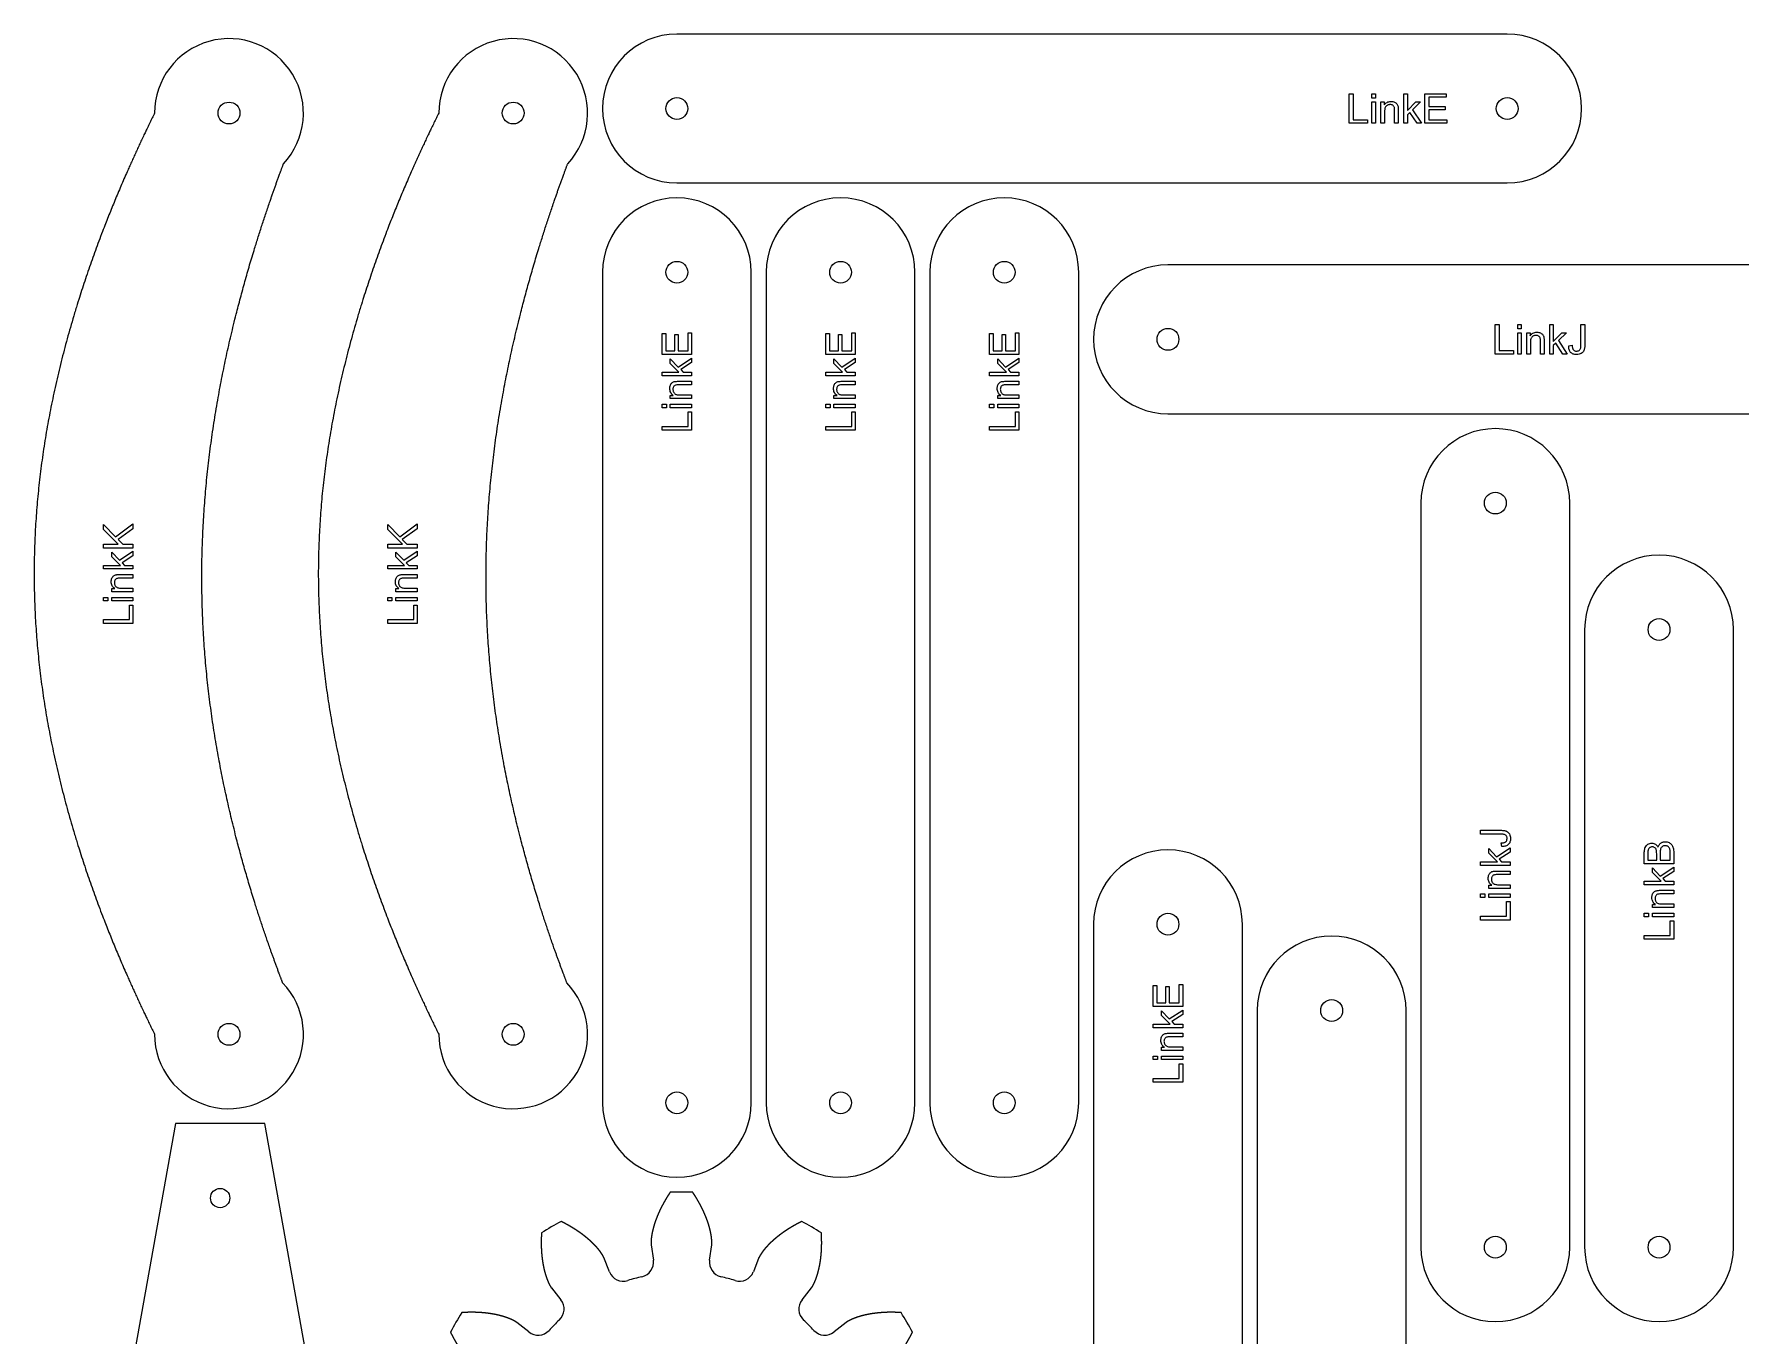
# Model space of a CAD drawing. Header units: millimetres. Extents: x 18 to 1165, y 18 to 1178.
# Drawn here: x 18 to 706, y 607 to 1132 of the extents above; entities that cross this region are included whole.
import ezdxf

# ---------------------------------------------------------------- set-up
doc = ezdxf.new("R2010")
doc.units = ezdxf.units.MM
doc.layers.add('cut', color=5, linetype='Continuous', true_color=0x0000ff)
doc.layers.add('line engraving', color=1, linetype='Continuous', true_color=0xff0000)

msp = doc.modelspace()

# ---------------------------------------------------------------- linework, layer by layer
at = {"layer": 'cut', "color": 5, "true_color": 0x0000ff}
for p, q in [((266.78, 644.09), (267.67, 638)), ((290.33, 638), (291.22, 644.09)), ((250.01, 633.27), (247.74, 638.99)), ((310.26, 638.99), (307.99, 633.27)), ((226.58, 626.77), (230.39, 621.94)), ((327.61, 621.94), (331.42, 626.77)), ((217.47, 609.01), (212.64, 612.83)), ((345.36, 612.83), (340.53, 609.01))]:
    msp.add_line(p, q, dxfattribs=at)
for points in [[(611.97, 1132.21), (277.17, 1132.21, 1), (277.17, 1072.21), (611.97, 1072.21, 1)], [(247.17, 1036.21), (247.17, 701.41, 1), (307.17, 701.41), (307.17, 1036.21, 1)], [(313.17, 1036.21), (313.17, 701.41, 1), (373.17, 701.41), (373.17, 1036.21, 1)], [(379.17, 1036.21), (379.17, 701.41, 1), (439.17, 701.41), (439.17, 1036.21, 1)], [(475.17, 979.17), (775.17, 979.17, 1), (775.17, 1039.17), (475.17, 1039.17, 1)], [(577.17, 943.17), (577.17, 643.17, 1), (637.17, 643.17), (637.17, 943.17, 1)], [(703.17, 892.17, 1), (643.17, 892.17), (643.17, 643.17, 1), (703.17, 643.17)], [(445.17, 773.38), (445.17, 438.58, 1), (505.17, 438.58), (505.17, 773.38, 1)], [(511.17, 738.58), (511.17, 438.58, 1), (571.17, 438.58), (571.17, 738.58, 1)]]:
    msp.add_lwpolyline(points, format="xyb", close=True, dxfattribs=at)
msp.add_lwpolyline([(167.36, 378.79), (111, 693), (75, 693), (18.64, 378.79)], dxfattribs=at)
for centre, radius in [((96.58, 1100.4), 4.4), ((211.17, 1100.4), 4.4), ((277.17, 1102.21), 4.4), ((611.97, 1102.21), 4.4), ((277.17, 1036.21), 4.4), ((343.17, 1036.21), 4.4), ((409.17, 1036.21), 4.4), ((475.17, 1009.17), 4.4), ((607.17, 943.17), 4.4), ((673.17, 892.17), 4.4), ((475.17, 773.38), 4.4), ((541.17, 738.58), 4.4), ((96.58, 729), 4.4), ((211.17, 729), 4.4), ((277.17, 701.41), 4.4), ((343.17, 701.41), 4.4), ((409.17, 701.41), 4.4), ((93, 663), 3.9), ((607.17, 643.17), 4.4), ((673.17, 643.17), 4.4)]:
    msp.add_circle(centre, radius, dxfattribs=at)
for centre, radius, start, end in [((96.58, 1100.4), 30, -42.93898, 180), ((211.17, 1100.4), 30, -42.93898, 180), ((96.58, 729), 30, -180, 43.88874), ((211.17, 729), 30, -180, 43.88874), ((279, 560.41), 105, 87.50669, 92.49331), ((279, 560.41), 105, 117.50669, 122.49331), ((279, 560.41), 105, 57.50669, 62.49331), ((255.59, 635.48), 6, -158.30621, -72.68168), ((261.73, 637.13), 6, -77.31832, 8.30621), ((296.27, 637.13), 6, 171.69379, -102.68168), ((302.41, 635.48), 6, -107.31832, -21.69379), ((279, 560.41), 72.64, 102.68168, 107.31832), ((279, 560.41), 72.64, 72.68168, 77.31832), ((225.68, 618.22), 6, -47.31832, 38.30621), ((332.32, 618.22), 6, 141.69379, -132.68168), ((279, 560.41), 105, 147.50669, 152.49331), ((279, 560.41), 72.64, 132.68168, 137.31832), ((279, 560.41), 72.64, 42.68168, 47.31832), ((279, 560.41), 105, 27.50669, 32.49331), ((221.19, 613.72), 6, -128.30621, -42.68168), ((336.81, 613.72), 6, -137.31832, -51.69379)]:
    msp.add_arc(centre, radius, start, end, dxfattribs=at)
for points in [[(66.58, 1100.4), (62.9, 1092.97), (55.85, 1078.12), (46.24, 1055.83), (35.4, 1026.12), (25.33, 988.98), (19.07, 951.84), (16.93, 914.7), (19.07, 877.56), (25.33, 840.42), (35.4, 803.28), (46.24, 773.57), (55.85, 751.29), (62.9, 736.43), (66.58, 729)], [(181.17, 1100.4), (177.48, 1092.97), (170.43, 1078.12), (160.83, 1055.83), (149.98, 1026.12), (139.92, 988.98), (133.66, 951.84), (131.52, 914.7), (133.66, 877.56), (139.92, 840.42), (149.98, 803.28), (160.83, 773.57), (170.43, 751.29), (177.48, 736.43), (181.17, 729)], [(274.43, 665.31), (274.39, 665.25), (274.32, 665.13), (274.2, 664.96), (274.05, 664.72), (273.86, 664.43), (273.67, 664.14), (273.48, 663.84), (273.3, 663.55), (273.11, 663.26), (272.93, 662.96), (272.76, 662.66), (272.58, 662.37), (272.41, 662.07), (272.24, 661.77), (272.07, 661.48), (271.9, 661.18), (271.73, 660.88), (271.57, 660.58), (271.41, 660.28), (271.25, 659.98), (271.1, 659.68), (270.94, 659.38), (270.79, 659.08), (270.64, 658.78), (270.49, 658.48), (270.35, 658.17), (270.2, 657.87), (270.06, 657.57), (269.93, 657.27), (269.79, 656.96), (269.66, 656.66), (269.53, 656.35), (269.4, 656.05), (269.27, 655.74), (269.15, 655.44), (269.03, 655.13), (268.91, 654.83), (268.79, 654.52), (268.68, 654.22), (268.57, 653.91), (268.46, 653.6), (268.36, 653.3), (268.25, 652.99), (268.15, 652.68), (268.06, 652.38), (267.96, 652.07), (267.87, 651.76), (267.78, 651.45), (267.7, 651.15), (267.62, 650.84), (267.54, 650.53), (267.46, 650.22), (267.39, 649.91), (267.32, 649.61), (267.25, 649.3), (267.19, 648.99), (267.13, 648.68), (267.07, 648.37), (267.02, 648.07), (266.97, 647.76), (266.92, 647.45), (266.89, 647.14), (266.85, 646.84), (266.82, 646.53), (266.8, 646.22), (266.77, 645.92), (266.75, 645.61), (266.74, 645.3), (266.73, 645), (266.73, 644.69), (266.74, 644.45), (266.76, 644.27), (266.77, 644.15), (266.78, 644.09)], [(291.22, 644.09), (291.23, 644.15), (291.24, 644.27), (291.26, 644.45), (291.27, 644.69), (291.27, 645), (291.26, 645.3), (291.25, 645.61), (291.23, 645.92), (291.2, 646.22), (291.18, 646.53), (291.15, 646.84), (291.11, 647.14), (291.08, 647.45), (291.03, 647.76), (290.98, 648.07), (290.93, 648.37), (290.87, 648.68), (290.81, 648.99), (290.75, 649.3), (290.68, 649.61), (290.61, 649.91), (290.54, 650.22), (290.46, 650.53), (290.38, 650.84), (290.3, 651.15), (290.22, 651.45), (290.13, 651.76), (290.04, 652.07), (289.94, 652.38), (289.85, 652.68), (289.75, 652.99), (289.64, 653.3), (289.54, 653.6), (289.43, 653.91), (289.32, 654.22), (289.21, 654.52), (289.09, 654.83), (288.97, 655.13), (288.85, 655.44), (288.73, 655.74), (288.6, 656.05), (288.47, 656.35), (288.34, 656.66), (288.21, 656.96), (288.07, 657.27), (287.94, 657.57), (287.8, 657.87), (287.65, 658.17), (287.51, 658.48), (287.36, 658.78), (287.21, 659.08), (287.06, 659.38), (286.9, 659.68), (286.75, 659.98), (286.59, 660.28), (286.43, 660.58), (286.27, 660.88), (286.1, 661.18), (285.93, 661.48), (285.76, 661.77), (285.59, 662.07), (285.42, 662.37), (285.24, 662.66), (285.07, 662.96), (284.89, 663.26), (284.7, 663.55), (284.52, 663.84), (284.33, 664.14), (284.14, 664.43), (283.95, 664.72), (283.8, 664.96), (283.68, 665.13), (283.61, 665.25), (283.57, 665.31)], [(222.59, 648.97), (222.59, 648.9), (222.58, 648.76), (222.57, 648.55), (222.55, 648.27), (222.53, 647.92), (222.52, 647.57), (222.5, 647.23), (222.49, 646.88), (222.48, 646.53), (222.47, 646.19), (222.46, 645.84), (222.46, 645.5), (222.46, 645.15), (222.46, 644.81), (222.46, 644.47), (222.46, 644.13), (222.47, 643.79), (222.48, 643.45), (222.49, 643.11), (222.5, 642.77), (222.52, 642.43), (222.53, 642.09), (222.55, 641.75), (222.57, 641.42), (222.6, 641.08), (222.62, 640.75), (222.65, 640.42), (222.68, 640.08), (222.71, 639.75), (222.75, 639.42), (222.78, 639.09), (222.82, 638.76), (222.86, 638.43), (222.91, 638.11), (222.95, 637.78), (223, 637.46), (223.05, 637.13), (223.1, 636.81), (223.16, 636.49), (223.21, 636.17), (223.27, 635.85), (223.34, 635.53), (223.4, 635.21), (223.47, 634.9), (223.54, 634.58), (223.61, 634.27), (223.69, 633.96), (223.76, 633.65), (223.84, 633.34), (223.92, 633.03), (224.01, 632.72), (224.1, 632.42), (224.19, 632.12), (224.28, 631.81), (224.38, 631.51), (224.48, 631.22), (224.58, 630.92), (224.69, 630.62), (224.79, 630.33), (224.9, 630.04), (225.02, 629.75), (225.14, 629.46), (225.26, 629.18), (225.39, 628.9), (225.52, 628.62), (225.66, 628.35), (225.79, 628.07), (225.93, 627.8), (226.07, 627.53), (226.23, 627.27), (226.36, 627.06), (226.47, 626.91), (226.54, 626.82), (226.58, 626.77)], [(247.74, 638.99), (247.72, 639.04), (247.67, 639.16), (247.59, 639.32), (247.48, 639.54), (247.33, 639.8), (247.17, 640.06), (247, 640.32), (246.83, 640.57), (246.66, 640.83), (246.48, 641.08), (246.31, 641.33), (246.12, 641.58), (245.94, 641.83), (245.74, 642.07), (245.55, 642.31), (245.35, 642.55), (245.14, 642.79), (244.94, 643.03), (244.73, 643.26), (244.52, 643.5), (244.3, 643.73), (244.09, 643.96), (243.87, 644.19), (243.64, 644.41), (243.42, 644.64), (243.19, 644.86), (242.96, 645.09), (242.73, 645.31), (242.49, 645.53), (242.25, 645.74), (242.01, 645.96), (241.77, 646.17), (241.53, 646.39), (241.28, 646.6), (241.03, 646.81), (240.78, 647.02), (240.53, 647.22), (240.27, 647.43), (240.01, 647.63), (239.75, 647.84), (239.49, 648.04), (239.23, 648.24), (238.96, 648.43), (238.7, 648.63), (238.43, 648.83), (238.16, 649.02), (237.88, 649.21), (237.61, 649.4), (237.33, 649.59), (237.05, 649.78), (236.77, 649.97), (236.49, 650.15), (236.21, 650.33), (235.92, 650.52), (235.63, 650.7), (235.35, 650.87), (235.06, 651.05), (234.76, 651.23), (234.47, 651.4), (234.17, 651.58), (233.88, 651.75), (233.58, 651.92), (233.28, 652.09), (232.98, 652.25), (232.67, 652.42), (232.37, 652.58), (232.06, 652.75), (231.75, 652.91), (231.44, 653.07), (231.13, 653.22), (230.88, 653.35), (230.69, 653.44), (230.57, 653.5), (230.51, 653.54)], [(327.49, 653.54), (327.43, 653.5), (327.31, 653.44), (327.12, 653.35), (326.87, 653.22), (326.56, 653.07), (326.25, 652.91), (325.94, 652.75), (325.63, 652.58), (325.33, 652.42), (325.02, 652.25), (324.72, 652.09), (324.42, 651.92), (324.12, 651.75), (323.83, 651.58), (323.53, 651.4), (323.24, 651.23), (322.94, 651.05), (322.65, 650.87), (322.37, 650.7), (322.08, 650.52), (321.79, 650.33), (321.51, 650.15), (321.23, 649.97), (320.95, 649.78), (320.67, 649.59), (320.39, 649.4), (320.12, 649.21), (319.84, 649.02), (319.57, 648.83), (319.3, 648.63), (319.04, 648.43), (318.77, 648.24), (318.51, 648.04), (318.25, 647.84), (317.99, 647.63), (317.73, 647.43), (317.47, 647.22), (317.22, 647.02), (316.97, 646.81), (316.72, 646.6), (316.47, 646.39), (316.23, 646.17), (315.99, 645.96), (315.75, 645.74), (315.51, 645.53), (315.27, 645.31), (315.04, 645.09), (314.81, 644.86), (314.58, 644.64), (314.36, 644.41), (314.13, 644.19), (313.91, 643.96), (313.7, 643.73), (313.48, 643.5), (313.27, 643.26), (313.06, 643.03), (312.86, 642.79), (312.65, 642.55), (312.45, 642.31), (312.26, 642.07), (312.06, 641.83), (311.88, 641.58), (311.69, 641.33), (311.52, 641.08), (311.34, 640.83), (311.17, 640.57), (311, 640.32), (310.83, 640.06), (310.67, 639.8), (310.52, 639.54), (310.41, 639.32), (310.33, 639.16), (310.28, 639.04), (310.26, 638.99)], [(331.42, 626.77), (331.46, 626.82), (331.53, 626.91), (331.64, 627.06), (331.77, 627.27), (331.93, 627.53), (332.07, 627.8), (332.21, 628.07), (332.34, 628.35), (332.48, 628.62), (332.61, 628.9), (332.74, 629.18), (332.86, 629.46), (332.98, 629.75), (333.1, 630.04), (333.21, 630.33), (333.31, 630.62), (333.42, 630.92), (333.52, 631.22), (333.62, 631.51), (333.72, 631.81), (333.81, 632.12), (333.9, 632.42), (333.99, 632.72), (334.08, 633.03), (334.16, 633.34), (334.24, 633.65), (334.31, 633.96), (334.39, 634.27), (334.46, 634.58), (334.53, 634.9), (334.6, 635.21), (334.66, 635.53), (334.73, 635.85), (334.79, 636.17), (334.84, 636.49), (334.9, 636.81), (334.95, 637.13), (335, 637.46), (335.05, 637.78), (335.09, 638.11), (335.14, 638.43), (335.18, 638.76), (335.22, 639.09), (335.25, 639.42), (335.29, 639.75), (335.32, 640.08), (335.35, 640.42), (335.38, 640.75), (335.4, 641.08), (335.43, 641.42), (335.45, 641.75), (335.47, 642.09), (335.48, 642.43), (335.5, 642.77), (335.51, 643.11), (335.52, 643.45), (335.53, 643.79), (335.54, 644.13), (335.54, 644.47), (335.54, 644.81), (335.54, 645.15), (335.54, 645.5), (335.54, 645.84), (335.53, 646.19), (335.52, 646.53), (335.51, 646.88), (335.5, 647.23), (335.48, 647.57), (335.47, 647.92), (335.45, 648.27), (335.43, 648.55), (335.42, 648.76), (335.41, 648.9), (335.41, 648.97)], [(212.64, 612.83), (212.59, 612.87), (212.49, 612.94), (212.34, 613.05), (212.14, 613.18), (211.88, 613.33), (211.61, 613.47), (211.33, 613.61), (211.06, 613.75), (210.78, 613.88), (210.5, 614.01), (210.22, 614.14), (209.94, 614.27), (209.65, 614.39), (209.37, 614.5), (209.07, 614.61), (208.78, 614.72), (208.49, 614.82), (208.19, 614.93), (207.89, 615.03), (207.59, 615.12), (207.29, 615.22), (206.99, 615.31), (206.68, 615.4), (206.38, 615.48), (206.07, 615.56), (205.76, 615.64), (205.45, 615.72), (205.14, 615.79), (204.82, 615.87), (204.51, 615.94), (204.19, 616), (203.87, 616.07), (203.56, 616.13), (203.24, 616.19), (202.92, 616.25), (202.59, 616.3), (202.27, 616.36), (201.95, 616.41), (201.62, 616.45), (201.3, 616.5), (200.97, 616.54), (200.64, 616.58), (200.31, 616.62), (199.98, 616.66), (199.65, 616.69), (199.32, 616.73), (198.99, 616.76), (198.66, 616.78), (198.32, 616.81), (197.99, 616.83), (197.65, 616.85), (197.31, 616.87), (196.98, 616.89), (196.64, 616.9), (196.3, 616.92), (195.96, 616.93), (195.62, 616.94), (195.28, 616.94), (194.94, 616.95), (194.59, 616.95), (194.25, 616.95), (193.91, 616.95), (193.56, 616.94), (193.22, 616.94), (192.87, 616.93), (192.53, 616.92), (192.18, 616.9), (191.83, 616.89), (191.48, 616.87), (191.14, 616.85), (190.86, 616.84), (190.65, 616.83), (190.51, 616.82), (190.44, 616.81)], [(367.56, 616.81), (367.49, 616.82), (367.35, 616.83), (367.14, 616.84), (366.86, 616.85), (366.52, 616.87), (366.17, 616.89), (365.82, 616.9), (365.47, 616.92), (365.13, 616.93), (364.78, 616.94), (364.44, 616.94), (364.09, 616.95), (363.75, 616.95), (363.41, 616.95), (363.06, 616.95), (362.72, 616.94), (362.38, 616.94), (362.04, 616.93), (361.7, 616.92), (361.36, 616.9), (361.02, 616.89), (360.69, 616.87), (360.35, 616.85), (360.01, 616.83), (359.68, 616.81), (359.34, 616.78), (359.01, 616.76), (358.68, 616.73), (358.35, 616.69), (358.02, 616.66), (357.69, 616.62), (357.36, 616.58), (357.03, 616.54), (356.7, 616.5), (356.38, 616.45), (356.05, 616.41), (355.73, 616.36), (355.41, 616.3), (355.08, 616.25), (354.76, 616.19), (354.44, 616.13), (354.13, 616.07), (353.81, 616), (353.49, 615.94), (353.18, 615.87), (352.86, 615.79), (352.55, 615.72), (352.24, 615.64), (351.93, 615.56), (351.62, 615.48), (351.32, 615.4), (351.01, 615.31), (350.71, 615.22), (350.41, 615.12), (350.11, 615.03), (349.81, 614.93), (349.51, 614.82), (349.22, 614.72), (348.93, 614.61), (348.63, 614.5), (348.35, 614.39), (348.06, 614.27), (347.78, 614.14), (347.5, 614.01), (347.22, 613.88), (346.94, 613.75), (346.67, 613.61), (346.39, 613.47), (346.12, 613.33), (345.86, 613.18), (345.66, 613.05), (345.51, 612.94), (345.41, 612.87), (345.36, 612.83)], [(185.87, 608.9), (185.9, 608.84), (185.96, 608.71), (186.06, 608.52), (186.18, 608.27), (186.34, 607.96), (186.5, 607.65), (186.66, 607.34), (186.82, 607.04), (186.99, 606.73), (187.15, 606.43), (187.32, 606.13), (187.49, 605.83), (187.66, 605.53), (187.83, 605.23), (188, 604.94), (188.18, 604.64), (188.35, 604.35), (188.53, 604.06), (188.71, 603.77), (188.89, 603.48), (189.07, 603.2), (189.25, 602.91), (189.44, 602.63), (189.63, 602.35), (189.81, 602.07), (190, 601.8), (190.19, 601.52), (190.39, 601.25), (190.58, 600.98), (190.77, 600.71), (190.97, 600.44), (191.17, 600.18), (191.37, 599.91), (191.57, 599.65), (191.77, 599.39), (191.98, 599.13), (192.18, 598.88), (192.39, 598.63), (192.6, 598.37), (192.81, 598.13), (193.02, 597.88), (193.23, 597.63), (193.45, 597.39), (193.66, 597.15), (193.88, 596.91), (194.1, 596.68), (194.32, 596.45), (194.54, 596.22), (194.77, 595.99), (194.99, 595.76), (195.22, 595.54), (195.45, 595.32), (195.68, 595.1), (195.91, 594.89), (196.14, 594.68), (196.38, 594.47), (196.61, 594.26), (196.85, 594.06), (197.09, 593.86), (197.33, 593.66), (197.58, 593.47), (197.83, 593.28), (198.07, 593.1), (198.33, 592.92), (198.58, 592.75), (198.83, 592.57), (199.09, 592.4), (199.34, 592.23), (199.6, 592.07), (199.87, 591.92), (200.08, 591.81), (200.25, 591.74), (200.36, 591.69), (200.42, 591.67)], [(357.58, 591.67), (357.64, 591.69), (357.75, 591.74), (357.92, 591.81), (358.13, 591.92), (358.4, 592.07), (358.66, 592.23), (358.91, 592.4), (359.17, 592.57), (359.42, 592.75), (359.67, 592.92), (359.93, 593.1), (360.17, 593.28), (360.42, 593.47), (360.67, 593.66), (360.91, 593.86), (361.15, 594.06), (361.39, 594.26), (361.62, 594.47), (361.86, 594.68), (362.09, 594.89), (362.32, 595.1), (362.55, 595.32), (362.78, 595.54), (363.01, 595.76), (363.23, 595.99), (363.46, 596.22), (363.68, 596.45), (363.9, 596.68), (364.12, 596.91), (364.34, 597.15), (364.55, 597.39), (364.77, 597.63), (364.98, 597.88), (365.19, 598.13), (365.4, 598.37), (365.61, 598.63), (365.82, 598.88), (366.02, 599.13), (366.23, 599.39), (366.43, 599.65), (366.63, 599.91), (366.83, 600.18), (367.03, 600.44), (367.23, 600.71), (367.42, 600.98), (367.61, 601.25), (367.81, 601.52), (368, 601.8), (368.19, 602.07), (368.37, 602.35), (368.56, 602.63), (368.75, 602.91), (368.93, 603.2), (369.11, 603.48), (369.29, 603.77), (369.47, 604.06), (369.65, 604.35), (369.82, 604.64), (370, 604.94), (370.17, 605.23), (370.34, 605.53), (370.51, 605.83), (370.68, 606.13), (370.85, 606.43), (371.01, 606.73), (371.18, 607.04), (371.34, 607.34), (371.5, 607.65), (371.66, 607.96), (371.82, 608.27), (371.94, 608.52), (372.04, 608.71), (372.1, 608.84), (372.13, 608.9)]]:
    msp.add_open_spline(points, degree=5, dxfattribs=at)
for points in [[(118.2, 749.8), (116.99, 752.99), (113.06, 763.52), (106.86, 781.42), (99.29, 806.71), (91.76, 839.42), (86.5, 876.41), (84.71, 913.5), (86.54, 950.69), (91.83, 987.99), (99.4, 1021.3), (107.02, 1047.19), (113.27, 1065.61), (117.27, 1076.54), (118.55, 1079.97)], [(232.79, 749.8), (231.57, 752.99), (227.64, 763.52), (221.44, 781.42), (213.87, 806.71), (206.35, 839.42), (201.08, 876.41), (199.3, 913.5), (201.12, 950.69), (206.41, 987.99), (213.98, 1021.3), (221.6, 1047.19), (227.85, 1065.61), (231.85, 1076.54), (233.13, 1079.97)]]:
    msp.add_open_spline(points, degree=5, knots=[-0.9433543, -0.9433543, -0.9433543, -0.9433543, -0.9433543, -0.9433543, -0.9, -0.8, -0.7, -0.6, -0.5, -0.4, -0.3, -0.2, -0.1, -0.0544049, -0.0544049, -0.0544049, -0.0544049, -0.0544049, -0.0544049], dxfattribs=at)
at = {"layer": 'line engraving', "color": 1, "true_color": 0xff0000}
for points in [[(548.27, 1096.28), (548.27, 1108.13), (549.84, 1108.13), (549.84, 1097.68), (555.68, 1097.68), (555.68, 1096.28), (548.27, 1096.28)], [(557.37, 1106.46), (557.37, 1108.13), (558.83, 1108.13), (558.83, 1106.46), (557.37, 1106.46)], [(570.27, 1096.28), (570.27, 1108.13), (571.72, 1108.13), (571.72, 1101.37), (575.17, 1104.87), (577.06, 1104.87), (573.77, 1101.68), (577.39, 1096.28), (575.59, 1096.28), (572.75, 1100.67), (571.72, 1099.68), (571.72, 1096.28), (570.27, 1096.28)], [(578.76, 1096.28), (578.76, 1108.13), (587.34, 1108.13), (587.34, 1106.74), (580.33, 1106.74), (580.33, 1103.1), (586.89, 1103.1), (586.89, 1101.71), (580.33, 1101.71), (580.33, 1097.68), (587.61, 1097.68), (587.61, 1096.28), (578.76, 1096.28)], [(557.37, 1096.28), (557.37, 1104.87), (558.83, 1104.87), (558.83, 1096.28), (557.37, 1096.28)], [(561.05, 1096.28), (561.05, 1104.87), (562.36, 1104.87), (562.36, 1103.65), (562.61, 1103.98), (562.88, 1104.26), (563.19, 1104.51), (563.51, 1104.71), (563.87, 1104.86), (564.25, 1104.97), (564.66, 1105.04), (565.09, 1105.06), (565.47, 1105.04), (565.84, 1104.99), (566.19, 1104.9), (566.52, 1104.78), (566.82, 1104.63), (567.09, 1104.46), (567.31, 1104.27), (567.49, 1104.05), (567.64, 1103.81), (567.77, 1103.55), (567.87, 1103.27), (567.95, 1102.97), (567.98, 1102.73), (568.01, 1102.42), (568.02, 1102.03), (568.03, 1101.56), (568.03, 1096.28), (566.57, 1096.28), (566.57, 1101.5), (566.56, 1101.92), (566.53, 1102.28), (566.48, 1102.58), (566.4, 1102.83), (566.3, 1103.04), (566.17, 1103.23), (566, 1103.39), (565.8, 1103.54), (565.57, 1103.65), (565.33, 1103.73), (565.07, 1103.78), (564.78, 1103.8), (564.56, 1103.79), (564.33, 1103.76), (564.12, 1103.72), (563.92, 1103.65), (563.72, 1103.57), (563.53, 1103.47), (563.35, 1103.35), (563.18, 1103.21), (563.02, 1103.04), (562.88, 1102.85), (562.77, 1102.62), (562.67, 1102.35), (562.6, 1102.06), (562.55, 1101.73), (562.51, 1101.36), (562.5, 1100.97), (562.5, 1096.28), (561.05, 1096.28)], [(283.1, 1003), (271.24, 1003), (271.24, 1011.58), (272.64, 1011.58), (272.64, 1004.57), (276.27, 1004.57), (276.27, 1011.13), (277.66, 1011.13), (277.66, 1004.57), (281.7, 1004.57), (281.7, 1011.85), (283.1, 1011.85), (283.1, 1003)], [(349.1, 1003), (337.24, 1003), (337.24, 1011.58), (338.64, 1011.58), (338.64, 1004.57), (342.27, 1004.57), (342.27, 1011.13), (343.66, 1011.13), (343.66, 1004.57), (347.7, 1004.57), (347.7, 1011.85), (349.1, 1011.85), (349.1, 1003)], [(415.1, 1003), (403.24, 1003), (403.24, 1011.58), (404.64, 1011.58), (404.64, 1004.57), (408.27, 1004.57), (408.27, 1011.13), (409.66, 1011.13), (409.66, 1004.57), (413.7, 1004.57), (413.7, 1011.85), (415.1, 1011.85), (415.1, 1003)], [(607.08, 1003.24), (607.08, 1015.1), (608.65, 1015.1), (608.65, 1004.64), (614.49, 1004.64), (614.49, 1003.24), (607.08, 1003.24)], [(616.18, 1013.42), (616.18, 1015.1), (617.64, 1015.1), (617.64, 1013.42), (616.18, 1013.42)], [(616.18, 1003.24), (616.18, 1011.83), (617.64, 1011.83), (617.64, 1003.24), (616.18, 1003.24)], [(619.85, 1003.24), (619.85, 1011.83), (621.16, 1011.83), (621.16, 1010.61), (621.41, 1010.94), (621.69, 1011.23), (621.99, 1011.47), (622.32, 1011.67), (622.68, 1011.82), (623.06, 1011.94), (623.46, 1012), (623.9, 1012.02), (624.28, 1012.01), (624.64, 1011.95), (624.99, 1011.87), (625.33, 1011.74), (625.63, 1011.59), (625.9, 1011.42), (626.12, 1011.23), (626.3, 1011.01), (626.45, 1010.78), (626.58, 1010.52), (626.68, 1010.24), (626.75, 1009.94), (626.79, 1009.7), (626.81, 1009.38), (626.83, 1008.99), (626.83, 1008.52), (626.83, 1003.24), (625.38, 1003.24), (625.38, 1008.46), (625.37, 1008.88), (625.34, 1009.24), (625.28, 1009.55), (625.21, 1009.79), (625.11, 1010), (624.97, 1010.19), (624.81, 1010.36), (624.61, 1010.5), (624.38, 1010.61), (624.14, 1010.7), (623.87, 1010.75), (623.59, 1010.76), (623.36, 1010.75), (623.14, 1010.72), (622.93, 1010.68), (622.72, 1010.61), (622.53, 1010.53), (622.34, 1010.43), (622.16, 1010.31), (621.98, 1010.17), (621.83, 1010.01), (621.69, 1009.81), (621.57, 1009.58), (621.48, 1009.32), (621.4, 1009.02), (621.35, 1008.69), (621.32, 1008.33), (621.31, 1007.93), (621.31, 1003.24), (619.85, 1003.24)], [(629.08, 1003.24), (629.08, 1015.1), (630.53, 1015.1), (630.53, 1008.33), (633.98, 1011.83), (635.86, 1011.83), (632.58, 1008.64), (636.19, 1003.24), (634.4, 1003.24), (631.56, 1007.63), (630.53, 1006.64), (630.53, 1003.24), (629.08, 1003.24)], [(636.74, 1006.6), (638.15, 1006.8), (638.17, 1006.47), (638.2, 1006.17), (638.25, 1005.9), (638.31, 1005.65), (638.38, 1005.43), (638.46, 1005.24), (638.55, 1005.08), (638.66, 1004.94), (638.91, 1004.72), (639.2, 1004.56), (639.54, 1004.47), (639.92, 1004.44), (640.2, 1004.45), (640.47, 1004.5), (640.71, 1004.59), (640.93, 1004.71), (641.13, 1004.85), (641.3, 1005.03), (641.43, 1005.22), (641.53, 1005.44), (641.6, 1005.71), (641.65, 1006.05), (641.68, 1006.45), (641.69, 1006.93), (641.69, 1015.1), (643.26, 1015.1), (643.26, 1007.02), (643.25, 1006.65), (643.23, 1006.31), (643.21, 1005.99), (643.17, 1005.7), (643.12, 1005.42), (643.05, 1005.16), (642.98, 1004.93), (642.9, 1004.71), (642.69, 1004.33), (642.43, 1003.99), (642.12, 1003.7), (641.76, 1003.46), (641.35, 1003.28), (640.91, 1003.14), (640.43, 1003.06), (639.92, 1003.04), (639.54, 1003.05), (639.19, 1003.09), (638.86, 1003.16), (638.55, 1003.26), (638.26, 1003.39), (637.99, 1003.54), (637.75, 1003.72), (637.53, 1003.93), (637.34, 1004.17), (637.17, 1004.44), (637.03, 1004.73), (636.92, 1005.05), (636.83, 1005.4), (636.77, 1005.77), (636.74, 1006.17), (636.74, 1006.6)], [(283.1, 994.51), (271.24, 994.51), (271.24, 995.96), (278, 995.96), (274.51, 999.41), (274.51, 1001.29), (277.69, 998.01), (283.1, 1001.62), (283.1, 999.83), (278.71, 996.99), (279.69, 995.96), (283.1, 995.96), (283.1, 994.51)], [(349.1, 994.51), (337.24, 994.51), (337.24, 995.96), (344, 995.96), (340.51, 999.41), (340.51, 1001.29), (343.69, 998.01), (349.1, 1001.62), (349.1, 999.83), (344.71, 996.99), (345.69, 995.96), (349.1, 995.96), (349.1, 994.51)], [(415.1, 994.51), (403.24, 994.51), (403.24, 995.96), (410, 995.96), (406.51, 999.41), (406.51, 1001.29), (409.69, 998.01), (415.1, 1001.62), (415.1, 999.83), (410.71, 996.99), (411.69, 995.96), (415.1, 995.96), (415.1, 994.51)], [(283.1, 985.28), (274.51, 985.28), (274.51, 986.59), (275.73, 986.59), (275.4, 986.84), (275.11, 987.12), (274.87, 987.42), (274.67, 987.75), (274.51, 988.11), (274.4, 988.49), (274.33, 988.89), (274.31, 989.33), (274.33, 989.71), (274.38, 990.07), (274.47, 990.42), (274.59, 990.76), (274.74, 991.06), (274.91, 991.33), (275.11, 991.55), (275.32, 991.73), (275.56, 991.88), (275.82, 992.01), (276.1, 992.11), (276.4, 992.18), (276.64, 992.22), (276.96, 992.24), (277.35, 992.26), (277.82, 992.27), (283.1, 992.27), (283.1, 990.81), (277.87, 990.81), (277.45, 990.8), (277.09, 990.77), (276.79, 990.71), (276.54, 990.64), (276.33, 990.54), (276.14, 990.4), (275.98, 990.24), (275.84, 990.04), (275.72, 989.81), (275.64, 989.57), (275.59, 989.3), (275.57, 989.02), (275.58, 988.79), (275.61, 988.57), (275.66, 988.36), (275.72, 988.15), (275.81, 987.96), (275.91, 987.77), (276.03, 987.59), (276.16, 987.42), (276.33, 987.26), (276.53, 987.12), (276.76, 987), (277.02, 986.91), (277.32, 986.83), (277.65, 986.78), (278.01, 986.75), (278.41, 986.74), (283.1, 986.74), (283.1, 985.28)], [(349.1, 985.28), (340.51, 985.28), (340.51, 986.59), (341.73, 986.59), (341.4, 986.84), (341.11, 987.12), (340.87, 987.42), (340.67, 987.75), (340.51, 988.11), (340.4, 988.49), (340.33, 988.89), (340.31, 989.33), (340.33, 989.71), (340.38, 990.07), (340.47, 990.42), (340.59, 990.76), (340.74, 991.06), (340.91, 991.33), (341.11, 991.55), (341.32, 991.73), (341.56, 991.88), (341.82, 992.01), (342.1, 992.11), (342.4, 992.18), (342.64, 992.22), (342.96, 992.24), (343.35, 992.26), (343.82, 992.27), (349.1, 992.27), (349.1, 990.81), (343.87, 990.81), (343.45, 990.8), (343.09, 990.77), (342.79, 990.71), (342.54, 990.64), (342.33, 990.54), (342.14, 990.4), (341.98, 990.24), (341.84, 990.04), (341.72, 989.81), (341.64, 989.57), (341.59, 989.3), (341.57, 989.02), (341.58, 988.79), (341.61, 988.57), (341.66, 988.36), (341.72, 988.15), (341.81, 987.96), (341.91, 987.77), (342.03, 987.59), (342.16, 987.42), (342.33, 987.26), (342.53, 987.12), (342.76, 987), (343.02, 986.91), (343.32, 986.83), (343.65, 986.78), (344.01, 986.75), (344.41, 986.74), (349.1, 986.74), (349.1, 985.28)], [(415.1, 985.28), (406.51, 985.28), (406.51, 986.59), (407.73, 986.59), (407.4, 986.84), (407.11, 987.12), (406.87, 987.42), (406.67, 987.75), (406.51, 988.11), (406.4, 988.49), (406.33, 988.89), (406.31, 989.33), (406.33, 989.71), (406.38, 990.07), (406.47, 990.42), (406.59, 990.76), (406.74, 991.06), (406.91, 991.33), (407.11, 991.55), (407.32, 991.73), (407.56, 991.88), (407.82, 992.01), (408.1, 992.11), (408.4, 992.18), (408.64, 992.22), (408.96, 992.24), (409.35, 992.26), (409.82, 992.27), (415.1, 992.27), (415.1, 990.81), (409.87, 990.81), (409.45, 990.8), (409.09, 990.77), (408.79, 990.71), (408.54, 990.64), (408.33, 990.54), (408.14, 990.4), (407.98, 990.24), (407.84, 990.04), (407.72, 989.81), (407.64, 989.57), (407.59, 989.3), (407.57, 989.02), (407.58, 988.79), (407.61, 988.57), (407.66, 988.36), (407.72, 988.15), (407.81, 987.96), (407.91, 987.77), (408.03, 987.59), (408.16, 987.42), (408.33, 987.26), (408.53, 987.12), (408.76, 987), (409.02, 986.91), (409.32, 986.83), (409.65, 986.78), (410.01, 986.75), (410.41, 986.74), (415.1, 986.74), (415.1, 985.28)], [(272.91, 981.61), (271.24, 981.61), (271.24, 983.07), (272.91, 983.07), (272.91, 981.61)], [(283.1, 972.51), (271.24, 972.51), (271.24, 974.08), (281.7, 974.08), (281.7, 979.92), (283.1, 979.92), (283.1, 972.51)], [(283.1, 981.61), (274.51, 981.61), (274.51, 983.07), (283.1, 983.07), (283.1, 981.61)], [(338.91, 981.61), (337.24, 981.61), (337.24, 983.07), (338.91, 983.07), (338.91, 981.61)], [(349.1, 972.51), (337.24, 972.51), (337.24, 974.08), (347.7, 974.08), (347.7, 979.92), (349.1, 979.92), (349.1, 972.51)], [(349.1, 981.61), (340.51, 981.61), (340.51, 983.07), (349.1, 983.07), (349.1, 981.61)], [(404.91, 981.61), (403.24, 981.61), (403.24, 983.07), (404.91, 983.07), (404.91, 981.61)], [(415.1, 972.51), (403.24, 972.51), (403.24, 974.08), (413.7, 974.08), (413.7, 979.92), (415.1, 979.92), (415.1, 972.51)], [(415.1, 981.61), (406.51, 981.61), (406.51, 983.07), (415.1, 983.07), (415.1, 981.61)], [(57.86, 925), (46, 925), (46, 926.57), (51.88, 926.57), (46, 932.46), (46, 934.58), (50.81, 929.61), (57.86, 934.8), (57.86, 932.73), (51.86, 928.51), (53.75, 926.57), (57.86, 926.57), (57.86, 925)], [(172.45, 925), (160.59, 925), (160.59, 926.57), (166.47, 926.57), (160.59, 932.46), (160.59, 934.58), (165.39, 929.61), (172.45, 934.8), (172.45, 932.73), (166.44, 928.51), (168.34, 926.57), (172.45, 926.57), (172.45, 925)], [(57.86, 916.6), (46, 916.6), (46, 918.06), (52.77, 918.06), (49.27, 921.5), (49.27, 923.39), (52.46, 920.1), (57.86, 923.72), (57.86, 921.92), (53.47, 919.08), (54.46, 918.06), (57.86, 918.06), (57.86, 916.6)], [(172.45, 916.6), (160.59, 916.6), (160.59, 918.06), (167.35, 918.06), (163.86, 921.5), (163.86, 923.39), (167.04, 920.1), (172.45, 923.72), (172.45, 921.92), (168.05, 919.08), (169.04, 918.06), (172.45, 918.06), (172.45, 916.6)], [(57.86, 907.38), (49.27, 907.38), (49.27, 908.69), (50.49, 908.69), (50.16, 908.94), (49.87, 909.21), (49.63, 909.52), (49.43, 909.84), (49.28, 910.2), (49.17, 910.58), (49.1, 910.99), (49.08, 911.42), (49.09, 911.8), (49.15, 912.17), (49.23, 912.52), (49.36, 912.85), (49.51, 913.16), (49.68, 913.42), (49.87, 913.64), (50.09, 913.82), (50.33, 913.97), (50.58, 914.1), (50.86, 914.2), (51.16, 914.28), (51.4, 914.31), (51.72, 914.34), (52.11, 914.35), (52.58, 914.36), (57.86, 914.36), (57.86, 912.9), (52.64, 912.9), (52.22, 912.89), (51.86, 912.86), (51.55, 912.81), (51.31, 912.73), (51.1, 912.63), (50.91, 912.5), (50.74, 912.33), (50.6, 912.13), (50.49, 911.9), (50.4, 911.66), (50.36, 911.4), (50.34, 911.11), (50.35, 910.89), (50.38, 910.67), (50.42, 910.45), (50.49, 910.25), (50.57, 910.05), (50.67, 909.86), (50.79, 909.68), (50.93, 909.51), (51.09, 909.35), (51.29, 909.21), (51.52, 909.1), (51.78, 909), (52.08, 908.93), (52.41, 908.88), (52.77, 908.84), (53.17, 908.83), (57.86, 908.83), (57.86, 907.38)], [(172.45, 907.38), (163.86, 907.38), (163.86, 908.69), (165.08, 908.69), (164.74, 908.94), (164.46, 909.21), (164.21, 909.52), (164.01, 909.84), (163.86, 910.2), (163.75, 910.58), (163.68, 910.99), (163.66, 911.42), (163.68, 911.8), (163.73, 912.17), (163.82, 912.52), (163.94, 912.85), (164.09, 913.16), (164.26, 913.42), (164.46, 913.64), (164.67, 913.82), (164.91, 913.97), (165.17, 914.1), (165.45, 914.2), (165.75, 914.28), (165.99, 914.31), (166.3, 914.34), (166.7, 914.35), (167.16, 914.36), (172.45, 914.36), (172.45, 912.9), (167.22, 912.9), (166.8, 912.89), (166.44, 912.86), (166.14, 912.81), (165.89, 912.73), (165.68, 912.63), (165.49, 912.5), (165.33, 912.33), (165.19, 912.13), (165.07, 911.9), (164.99, 911.66), (164.94, 911.4), (164.92, 911.11), (164.93, 910.89), (164.96, 910.67), (165.01, 910.45), (165.07, 910.25), (165.15, 910.05), (165.26, 909.86), (165.38, 909.68), (165.51, 909.51), (165.68, 909.35), (165.87, 909.21), (166.11, 909.1), (166.37, 909), (166.67, 908.93), (167, 908.88), (167.36, 908.84), (167.75, 908.83), (172.45, 908.83), (172.45, 907.38)], [(47.68, 903.7), (46, 903.7), (46, 905.16), (47.68, 905.16), (47.68, 903.7)], [(57.86, 894.6), (46, 894.6), (46, 896.17), (56.46, 896.17), (56.46, 902.01), (57.86, 902.01), (57.86, 894.6)], [(57.86, 903.7), (49.27, 903.7), (49.27, 905.16), (57.86, 905.16), (57.86, 903.7)], [(162.26, 903.7), (160.59, 903.7), (160.59, 905.16), (162.26, 905.16), (162.26, 903.7)], [(172.45, 894.6), (160.59, 894.6), (160.59, 896.17), (171.05, 896.17), (171.05, 902.01), (172.45, 902.01), (172.45, 894.6)], [(172.45, 903.7), (163.86, 903.7), (163.86, 905.16), (172.45, 905.16), (172.45, 903.7)], [(609.73, 804.74), (609.54, 806.15), (609.86, 806.17), (610.16, 806.2), (610.44, 806.25), (610.68, 806.31), (610.9, 806.38), (611.09, 806.46), (611.26, 806.55), (611.4, 806.66), (611.62, 806.91), (611.78, 807.2), (611.87, 807.54), (611.9, 807.92), (611.88, 808.2), (611.83, 808.47), (611.75, 808.71), (611.63, 808.93), (611.48, 809.13), (611.31, 809.3), (611.11, 809.43), (610.89, 809.53), (610.63, 809.6), (610.29, 809.65), (609.88, 809.68), (609.41, 809.69), (601.24, 809.69), (601.24, 811.26), (609.32, 811.26), (609.68, 811.25), (610.02, 811.23), (610.34, 811.21), (610.64, 811.17), (610.92, 811.12), (611.17, 811.05), (611.41, 810.98), (611.63, 810.9), (612.01, 810.69), (612.35, 810.43), (612.63, 810.12), (612.87, 809.76), (613.06, 809.35), (613.19, 808.91), (613.27, 808.43), (613.3, 807.92), (613.29, 807.54), (613.24, 807.19), (613.17, 806.86), (613.08, 806.55), (612.95, 806.26), (612.79, 805.99), (612.61, 805.75), (612.4, 805.53), (612.16, 805.34), (611.9, 805.17), (611.61, 805.03), (611.29, 804.92), (610.94, 804.83), (610.56, 804.77), (610.16, 804.74), (609.73, 804.74)], [(679.1, 797.7), (667.24, 797.7), (667.24, 802.15), (667.24, 802.48), (667.26, 802.79), (667.29, 803.09), (667.33, 803.37), (667.38, 803.64), (667.44, 803.88), (667.51, 804.12), (667.6, 804.33), (667.8, 804.72), (668.06, 805.06), (668.36, 805.36), (668.71, 805.61), (669.09, 805.82), (669.47, 805.96), (669.87, 806.05), (670.27, 806.08), (670.65, 806.05), (671.01, 805.98), (671.36, 805.85), (671.7, 805.67), (672.02, 805.43), (672.31, 805.15), (672.57, 804.81), (672.79, 804.42), (672.87, 804.68), (672.97, 804.93), (673.09, 805.16), (673.21, 805.37), (673.36, 805.57), (673.51, 805.76), (673.68, 805.92), (673.86, 806.08), (674.06, 806.21), (674.26, 806.33), (674.47, 806.43), (674.69, 806.51), (674.92, 806.57), (675.16, 806.62), (675.41, 806.65), (675.66, 806.65), (676.07, 806.63), (676.46, 806.57), (676.84, 806.46), (677.21, 806.3), (677.55, 806.12), (677.84, 805.91), (678.1, 805.68), (678.31, 805.43), (678.5, 805.16), (678.65, 804.85), (678.79, 804.51), (678.9, 804.13), (678.99, 803.72), (679.05, 803.27), (679.09, 802.77), (679.1, 802.22), (679.1, 797.7)], [(613.1, 797.08), (601.24, 797.08), (601.24, 798.53), (608, 798.53), (604.51, 801.98), (604.51, 803.86), (607.69, 800.58), (613.1, 804.19), (613.1, 802.4), (608.71, 799.56), (609.69, 798.53), (613.1, 798.53), (613.1, 797.08)], [(672.22, 799.27), (672.22, 801.83), (672.21, 802.32), (672.19, 802.73), (672.14, 803.07), (672.08, 803.33), (671.98, 803.61), (671.85, 803.85), (671.69, 804.06), (671.49, 804.23), (671.27, 804.36), (671.03, 804.46), (670.76, 804.52), (670.46, 804.54), (670.17, 804.52), (669.9, 804.46), (669.65, 804.38), (669.42, 804.25), (669.21, 804.1), (669.04, 803.91), (668.9, 803.69), (668.8, 803.44), (668.76, 803.3), (668.73, 803.13), (668.7, 802.94), (668.68, 802.73), (668.66, 802.49), (668.65, 802.23), (668.64, 801.95), (668.64, 801.64), (668.64, 799.27), (672.22, 799.27)], [(677.7, 799.27), (677.7, 802.22), (677.69, 802.57), (677.68, 802.87), (677.67, 803.11), (677.64, 803.29), (677.58, 803.55), (677.51, 803.79), (677.42, 804), (677.32, 804.2), (677.19, 804.37), (677.04, 804.53), (676.86, 804.67), (676.66, 804.79), (676.43, 804.9), (676.19, 804.97), (675.93, 805.01), (675.66, 805.03), (675.34, 805.01), (675.04, 804.94), (674.76, 804.84), (674.51, 804.69), (674.28, 804.5), (674.09, 804.28), (673.94, 804.03), (673.82, 803.75), (673.73, 803.41), (673.67, 803.01), (673.63, 802.54), (673.62, 802.01), (673.62, 799.27), (677.7, 799.27)], [(613.1, 787.85), (604.51, 787.85), (604.51, 789.16), (605.73, 789.16), (605.4, 789.41), (605.11, 789.69), (604.87, 789.99), (604.67, 790.32), (604.51, 790.68), (604.4, 791.06), (604.33, 791.46), (604.31, 791.9), (604.33, 792.28), (604.38, 792.64), (604.47, 792.99), (604.59, 793.33), (604.74, 793.63), (604.91, 793.9), (605.11, 794.12), (605.32, 794.3), (605.56, 794.45), (605.82, 794.58), (606.1, 794.68), (606.4, 794.75), (606.64, 794.79), (606.96, 794.81), (607.35, 794.83), (607.82, 794.83), (613.1, 794.83), (613.1, 793.38), (607.87, 793.38), (607.45, 793.37), (607.09, 793.34), (606.79, 793.28), (606.54, 793.21), (606.33, 793.11), (606.14, 792.97), (605.98, 792.81), (605.84, 792.61), (605.72, 792.38), (605.64, 792.14), (605.59, 791.87), (605.57, 791.59), (605.58, 791.36), (605.61, 791.14), (605.66, 790.93), (605.72, 790.72), (605.81, 790.53), (605.91, 790.34), (606.03, 790.16), (606.16, 789.98), (606.33, 789.83), (606.53, 789.69), (606.76, 789.57), (607.02, 789.48), (607.32, 789.4), (607.65, 789.35), (608.01, 789.32), (608.41, 789.31), (613.1, 789.31), (613.1, 787.85)], [(679.1, 789.3), (667.24, 789.3), (667.24, 790.76), (674, 790.76), (670.51, 794.2), (670.51, 796.09), (673.69, 792.81), (679.1, 796.42), (679.1, 794.63), (674.71, 791.79), (675.69, 790.76), (679.1, 790.76), (679.1, 789.3)], [(602.91, 784.18), (601.24, 784.18), (601.24, 785.64), (602.91, 785.64), (602.91, 784.18)], [(613.1, 784.18), (604.51, 784.18), (604.51, 785.64), (613.1, 785.64), (613.1, 784.18)], [(679.1, 780.08), (670.51, 780.08), (670.51, 781.39), (671.73, 781.39), (671.4, 781.64), (671.11, 781.92), (670.87, 782.22), (670.67, 782.55), (670.51, 782.9), (670.4, 783.28), (670.33, 783.69), (670.31, 784.12), (670.33, 784.51), (670.38, 784.87), (670.47, 785.22), (670.59, 785.55), (670.74, 785.86), (670.91, 786.12), (671.11, 786.35), (671.32, 786.53), (671.56, 786.68), (671.82, 786.8), (672.1, 786.9), (672.4, 786.98), (672.64, 787.02), (672.96, 787.04), (673.35, 787.06), (673.82, 787.06), (679.1, 787.06), (679.1, 785.61), (673.87, 785.61), (673.45, 785.59), (673.09, 785.56), (672.79, 785.51), (672.54, 785.44), (672.33, 785.33), (672.14, 785.2), (671.98, 785.03), (671.84, 784.83), (671.72, 784.61), (671.64, 784.36), (671.59, 784.1), (671.57, 783.82), (671.58, 783.59), (671.61, 783.37), (671.66, 783.16), (671.72, 782.95), (671.81, 782.75), (671.91, 782.57), (672.03, 782.38), (672.16, 782.21), (672.33, 782.05), (672.53, 781.92), (672.76, 781.8), (673.02, 781.71), (673.32, 781.63), (673.65, 781.58), (674.01, 781.55), (674.41, 781.54), (679.1, 781.54), (679.1, 780.08)], [(613.1, 775.08), (601.24, 775.08), (601.24, 776.65), (611.7, 776.65), (611.7, 782.49), (613.1, 782.49), (613.1, 775.08)], [(668.91, 776.41), (667.24, 776.41), (667.24, 777.86), (668.91, 777.86), (668.91, 776.41)], [(679.1, 776.41), (670.51, 776.41), (670.51, 777.86), (679.1, 777.86), (679.1, 776.41)], [(679.1, 767.31), (667.24, 767.31), (667.24, 768.88), (677.7, 768.88), (677.7, 774.72), (679.1, 774.72), (679.1, 767.31)], [(481.1, 740.18), (469.24, 740.18), (469.24, 748.75), (470.64, 748.75), (470.64, 741.75), (474.27, 741.75), (474.27, 748.31), (475.66, 748.31), (475.66, 741.75), (479.7, 741.75), (479.7, 749.03), (481.1, 749.03), (481.1, 740.18)], [(481.1, 731.68), (469.24, 731.68), (469.24, 733.14), (476, 733.14), (472.51, 736.59), (472.51, 738.47), (475.69, 735.19), (481.1, 738.8), (481.1, 737.01), (476.71, 734.17), (477.69, 733.14), (481.1, 733.14), (481.1, 731.68)], [(481.1, 722.46), (472.51, 722.46), (472.51, 723.77), (473.73, 723.77), (473.4, 724.02), (473.11, 724.3), (472.87, 724.6), (472.67, 724.93), (472.51, 725.28), (472.4, 725.67), (472.33, 726.07), (472.31, 726.51), (472.33, 726.89), (472.38, 727.25), (472.47, 727.6), (472.59, 727.94), (472.74, 728.24), (472.91, 728.5), (473.11, 728.73), (473.32, 728.91), (473.56, 729.06), (473.82, 729.19), (474.1, 729.29), (474.4, 729.36), (474.64, 729.4), (474.96, 729.42), (475.35, 729.44), (475.82, 729.44), (481.1, 729.44), (481.1, 727.99), (475.87, 727.99), (475.45, 727.98), (475.09, 727.95), (474.79, 727.89), (474.54, 727.82), (474.33, 727.72), (474.14, 727.58), (473.98, 727.42), (473.84, 727.22), (473.72, 726.99), (473.64, 726.75), (473.59, 726.48), (473.57, 726.2), (473.58, 725.97), (473.61, 725.75), (473.66, 725.54), (473.72, 725.33), (473.81, 725.14), (473.91, 724.95), (474.03, 724.77), (474.16, 724.59), (474.33, 724.44), (474.53, 724.3), (474.76, 724.18), (475.02, 724.09), (475.32, 724.01), (475.65, 723.96), (476.01, 723.93), (476.41, 723.92), (481.1, 723.92), (481.1, 722.46)], [(470.91, 718.79), (469.24, 718.79), (469.24, 720.25), (470.91, 720.25), (470.91, 718.79)], [(481.1, 709.69), (469.24, 709.69), (469.24, 711.26), (479.7, 711.26), (479.7, 717.1), (481.1, 717.1), (481.1, 709.69)], [(481.1, 718.79), (472.51, 718.79), (472.51, 720.25), (481.1, 720.25), (481.1, 718.79)]]:
    msp.add_lwpolyline(points, dxfattribs=at)

doc.saveas('drawing.dxf')
